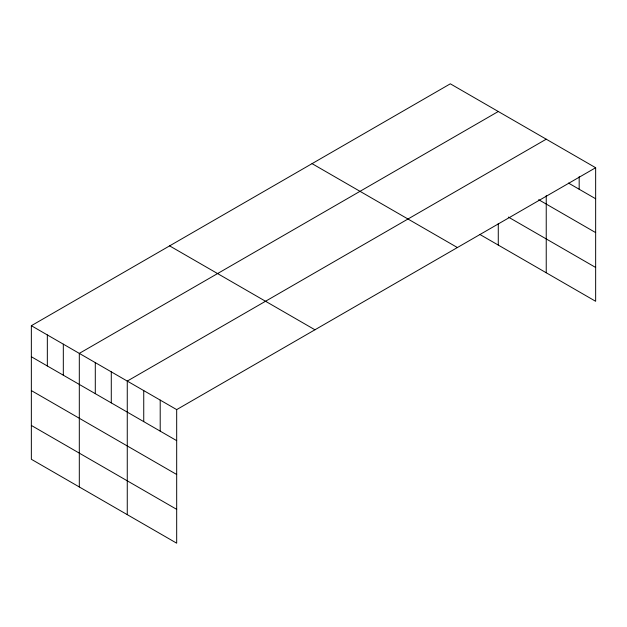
<?xml version="1.0" encoding="UTF-8"?>
<svg xmlns="http://www.w3.org/2000/svg" width="627" height="627" viewBox="0 0 627 627"><rect width="100%" height="100%" fill="white"/><g stroke="black" fill="none" stroke-linecap="round" stroke-linejoin="round"><path stroke-width="0.94" d="M595.65 167.722L176.681 409.611L176.681 543.186L31.35 459.277L31.35 325.703L450.319 83.814L595.65 167.722L595.65 301.297L479.765 234.396M498.277 111.504L79.308 353.393L79.308 486.967M546.235 139.194L127.265 381.083L127.265 514.657M568.47 183.068L595.65 198.759M538.664 199.7L595.65 232.601M508.372 217.075L595.65 267.463M312.058 163.639L457.389 247.54M169.611 245.878L314.942 329.786M31.35 325.703L176.681 409.611M31.35 356.747L176.681 440.648M31.35 390.582L176.681 474.49M31.35 425.443L176.681 509.351M579.176 176.642L579.176 189.252M546.235 195.608L546.235 272.769M498.277 223.463L498.277 245.079M160.206 400.097L160.206 431.141M143.74 390.59L143.74 421.634M111.285 371.85L111.285 402.895M95.296 362.625L95.296 393.662M63.319 344.16L63.319 375.205M47.338 334.936L47.338 365.972"/></g></svg>
